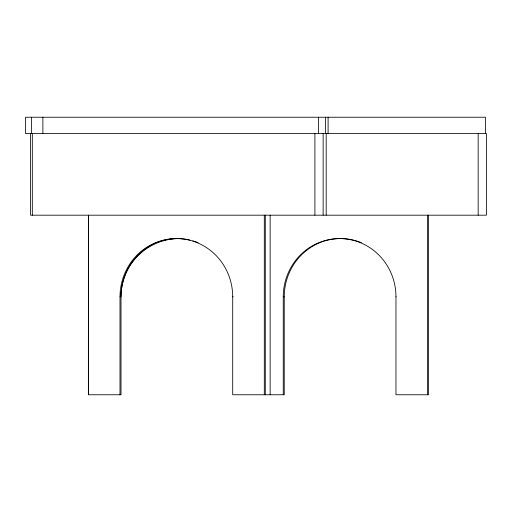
<?xml version="1.0" encoding="UTF-8"?>
<svg xmlns="http://www.w3.org/2000/svg" width="512" height="512" viewBox="0 0 512 512"><rect width="100%" height="100%" fill="white"/><g stroke="black" fill="none" stroke-linecap="round" stroke-linejoin="round"><path stroke-width="0.77" d="M120 394.765L120 296.813L120.986 296.813A58.24 56.352 90 0 1 189.862 240.032M120 296.813A58.24 56.352 90 0 1 176.352 238.579A58.24 56.352 90 0 1 232.704 296.813L233.197 296.813M283.251 394.765L283.251 296.813L284.243 296.813A58.24 56.352 -90 0 1 361.338 242.669M283.251 296.813A58.24 56.352 -90 0 1 339.61 238.579A58.24 56.352 -90 0 1 395.962 296.813L396.147 296.813M88.403 394.765L88.403 215.187L88.371 394.765L121.018 394.765L121.018 296.813A58.24 58.24 0 0 1 182.253 238.656M485.446 133.555L485.446 117.235L25.6 117.235L25.6 133.555L486.4 133.555L486.4 215.187L30.547 215.187L30.547 133.555M478.163 133.555L478.163 215.187M428.544 215.187L428.544 394.765L395.962 394.765L395.962 296.813M427.558 215.187L427.558 394.765M328.09 117.235L328.09 133.555M326.189 133.555L326.189 215.187M325.466 117.235L325.466 133.555M323.142 133.555L323.142 215.187M318.509 117.235L318.509 133.555M314.906 133.555L314.906 215.187M284.243 296.813L284.243 394.765L232.704 394.765L232.704 296.813M270.144 215.187L270.144 394.765M265.286 215.187L265.286 394.765M264.301 215.187L264.301 394.765M42.88 117.235L42.88 133.555M32.326 133.555L32.326 215.187M31.501 117.235L31.501 133.555M192.845 240.826A58.24 56.352 90 0 1 198.086 242.669"/></g></svg>
